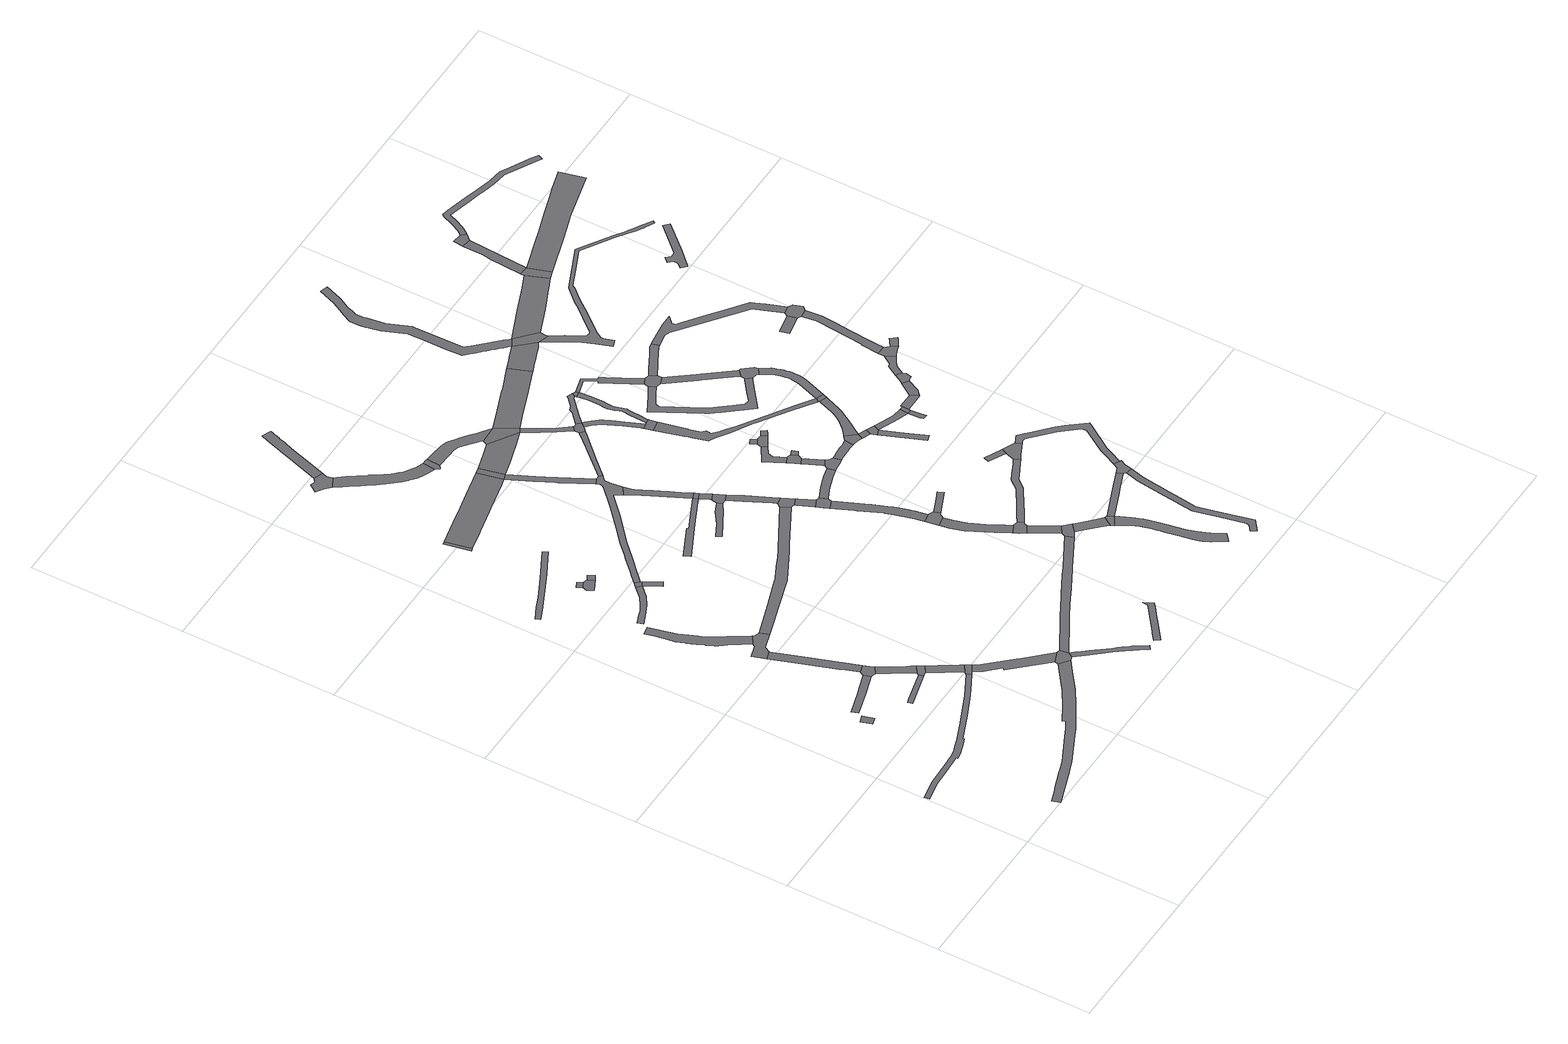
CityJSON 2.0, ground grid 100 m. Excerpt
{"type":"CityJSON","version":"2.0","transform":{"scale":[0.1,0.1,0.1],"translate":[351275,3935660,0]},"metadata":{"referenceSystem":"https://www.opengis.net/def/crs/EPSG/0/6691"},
"CityObjects":{
"road1":{"type":"Road","attributes":{"RoadStructureAttribute.sectionType":"1"},"geometry":[{"type":"MultiSurface","lod":"1","boundaries":[[[0,1,2,3,4,5,6,7,8,9,10,11,12,13,14,15,16,17,18,19,20,21,22,23,24,25,26,27,28,29,30]]]}]},
"road2":{"type":"Road","attributes":{"RoadStructureAttribute.sectionType":"1"},"geometry":[{"type":"MultiSurface","lod":"1","boundaries":[[[31,32,33,34]]]}]},
"road3":{"type":"Road","attributes":{"RoadStructureAttribute.sectionType":"1"},"geometry":[{"type":"MultiSurface","lod":"1","boundaries":[[[35,36,37,38,39,40,41,42,43,44,45,46,47,48,49,50,51,52,53,54,55,56,57,58,59,60]]]}]},
"road4":{"type":"Road","attributes":{"RoadStructureAttribute.sectionType":"1"},"geometry":[{"type":"MultiSurface","lod":"1","boundaries":[[[61,62,63,64,65,66,67,68]]]}]},
"road5":{"type":"Road","attributes":{"RoadStructureAttribute.sectionType":"1"},"geometry":[{"type":"MultiSurface","lod":"1","boundaries":[[[69,70,71,72,73,74]]]}]},
"road6":{"type":"Road","attributes":{"RoadStructureAttribute.sectionType":"1"},"geometry":[{"type":"MultiSurface","lod":"1","boundaries":[[[75,76,77,78,79,80,81,82,83,84,85]]]}]},
"road7":{"type":"Road","geometry":[{"type":"MultiSurface","lod":"1","boundaries":[[[86,79,78,64,63,87,88]]]}]},
"road8":{"type":"Road","attributes":{"RoadStructureAttribute.sectionType":"1"},"geometry":[{"type":"MultiSurface","lod":"1","boundaries":[[[89,90,91,92,93,94,95,96,97,98,99,100,101,102,103,104,105,106,107,108,109,110,111,112,113,114,115,116,117,118,119,120,121,122,123,124]]]}]},
"road9":{"type":"Road","attributes":{"RoadStructureAttribute.sectionType":"1"},"geometry":[{"type":"MultiSurface","lod":"1","boundaries":[[[87,125,126,127,128,129,130,131,88]]]}]},
"road10":{"type":"Road","geometry":[{"type":"MultiSurface","lod":"1","boundaries":[[[132,133,134,85,84,135,136,137,138,89,124]]]}]},
"road11":{"type":"Road","geometry":[{"type":"MultiSurface","lod":"1","boundaries":[[[139,140,129,128,74,73]]]}]},
"road12":{"type":"Road","attributes":{"RoadStructureAttribute.sectionType":"1"},"geometry":[{"type":"MultiSurface","lod":"1","boundaries":[[[141,142,143,140,139,144,145,146,147,148,149]]]}]},
"road13":{"type":"Road","geometry":[{"type":"MultiSurface","lod":"1","boundaries":[[[148,18,17,150,151,149]]]}]},
"road14":{"type":"Road","attributes":{"RoadStructureAttribute.sectionType":"1"},"geometry":[{"type":"MultiSurface","lod":"1","boundaries":[[[152,153,154,155,156,157,158,159,160,161]]]}]},
"road15":{"type":"Road","attributes":{"RoadStructureAttribute.sectionType":"1"},"geometry":[{"type":"MultiSurface","lod":"1","boundaries":[[[162,163,164,165,166,167,168,169,166,170,171,172,173,174,175,176,177]]]}]},
"road16":{"type":"Road","attributes":{"RoadStructureAttribute.sectionType":"1"},"geometry":[{"type":"MultiSurface","lod":"1","boundaries":[[[178,179,180,151,150,181,182,183,184,185,186]]]}]},
"road17":{"type":"Road","attributes":{"RoadStructureAttribute.sectionType":"1"},"geometry":[{"type":"MultiSurface","lod":"1","boundaries":[[[187,188,189,190]]]}]},
"road18":{"type":"Road","geometry":[{"type":"MultiSurface","lod":"1","boundaries":[[[191,192,193,190,189,194]]]}]},
"road19":{"type":"Road","attributes":{"RoadStructureAttribute.sectionType":"1"},"geometry":[{"type":"MultiSurface","lod":"1","boundaries":[[[195,196,197,198,193,192]]]}]},
"road20":{"type":"Road","geometry":[{"type":"MultiSurface","lod":"1","boundaries":[[[199,200,201,170,166,169]]]}]},
"road21":{"type":"Road","geometry":[{"type":"MultiSurface","lod":"1","boundaries":[[[185,60,59,202,203,204,205,186]]]}]},
"road22":{"type":"Road","geometry":[{"type":"MultiSurface","lod":"1","boundaries":[[[206,207,208,209,210]]]}]},
"road23":{"type":"Road","attributes":{"RoadStructureAttribute.sectionType":"1"},"geometry":[{"type":"MultiSurface","lod":"1","boundaries":[[[203,211,212,213,214,215,216,217,218,219,220,221,222,223,224,225,226,227,228,204]]]}]},
"road24":{"type":"Road","attributes":{"RoadStructureAttribute.sectionType":"1"},"geometry":[{"type":"MultiSurface","lod":"1","boundaries":[[[229,230,231,232,233,234,235,236,237,238,137,136,239,240,241,242,243,244,245,246,247]]]}]},
"road25":{"type":"Road","attributes":{"function":"3","RoadStructureAttribute.sectionType":"1"},"geometry":[{"type":"MultiSurface","lod":"1","boundaries":[[[248,249,250,251,252,253,254,255,256,257,258,259,260,206,210]]]}]},
"road26":{"type":"Road","geometry":[{"type":"MultiSurface","lod":"1","boundaries":[[[261,262,263,264,265,266,267,268,269,270,271,272]]]}]},
"road27":{"type":"Road","attributes":{"RoadStructureAttribute.sectionType":"1"},"geometry":[{"type":"MultiSurface","lod":"1","boundaries":[[[273,274,275,276,277,278,279,280,281,282,283,284,285,286,287,288,289,290,291,292,293,294,295,296,297,298,299,300,301,302,303,304,305,306,307,200,199]]]}]},
"road28":{"type":"Road","attributes":{"RoadStructureAttribute.sectionType":"1"},"geometry":[{"type":"MultiSurface","lod":"1","boundaries":[[[308,309,310,311,312,313,314,315,316,317,318,319,320]]]}]},
"road29":{"type":"Road","attributes":{"RoadStructureAttribute.sectionType":"1"},"geometry":[{"type":"MultiSurface","lod":"1","boundaries":[[[321,322,323,324,325,326,327,328,329,330,331,332,333,334,335,336,337,338,339,340,341,342,343,344,345,346,347,348,349,350,351,261,272]]]}]},
"road30":{"type":"Road","attributes":{"RoadStructureAttribute.sectionType":"1"},"geometry":[{"type":"MultiSurface","lod":"1","boundaries":[[[352,353,354,355,356,357,358,359,360,361,362,363,364,365,366,367,368,369,370,205,204]]]}]},
"road31":{"type":"Road","attributes":{"RoadStructureAttribute.sectionType":"1"},"geometry":[{"type":"MultiSurface","lod":"1","boundaries":[[[371,372,373,374,375,376,377,378,379]]]}]},
"road32":{"type":"Road","attributes":{"RoadStructureAttribute.sectionType":"1"},"geometry":[{"type":"MultiSurface","lod":"1","boundaries":[[[380,381,264,263,382,383,384,385,386,387,388,389,390,391,392,393,394,395]]]}]},
"road33":{"type":"Road","attributes":{"RoadStructureAttribute.sectionType":"1"},"geometry":[{"type":"MultiSurface","lod":"1","boundaries":[[[396,397,398,399,400,401,402,403,404]]]}]},
"road34":{"type":"Road","geometry":[{"type":"MultiSurface","lod":"1","boundaries":[[[405,406,407,336,335,408]]]}]},
"road35":{"type":"Road","geometry":[{"type":"MultiSurface","lod":"1","boundaries":[[[253,409,410,254]]]}]},
"road36":{"type":"Road","attributes":{"RoadStructureAttribute.sectionType":"1"},"geometry":[{"type":"MultiSurface","lod":"1","boundaries":[[[253,411,412,413,414,415,292,291,416,417,418,419,409]]]}]},
"road37":{"type":"Road","geometry":[{"type":"MultiSurface","lod":"1","boundaries":[[[420,421,422,423,424,425,426,427,285,284,428,429,430,431,371]]]}]},
"road38":{"type":"Road","geometry":[{"type":"MultiSurface","lod":"1","boundaries":[[[379,432,433,420,371]]]}]},
"road39":{"type":"Road","attributes":{"RoadStructureAttribute.sectionType":"1"},"geometry":[{"type":"MultiSurface","lod":"1","boundaries":[[[379,434,435,436,437,432]]]}]},
"road40":{"type":"Road","geometry":[{"type":"MultiSurface","lod":"1","boundaries":[[[403,438,439,440,436,435,404]]]}]},
"road41":{"type":"Road","attributes":{"RoadStructureAttribute.sectionType":"1"},"geometry":[{"type":"MultiSurface","lod":"1","boundaries":[[[441,442,439,438,443,444,445,446,447]]]}]},
"road42":{"type":"Road","geometry":[{"type":"MultiSurface","lod":"1","boundaries":[[[448,447,446,449,247,246,450,451]]]}]},
"road43":{"type":"Road","attributes":{"function":"3","RoadStructureAttribute.sectionType":"1"},"geometry":[{"type":"MultiSurface","lod":"1","boundaries":[[[452,453,454,455,456,457,458,459,410,409]]]}]},
"road44":{"type":"Road","attributes":{"RoadStructureAttribute.sectionType":"1"},"geometry":[{"type":"MultiSurface","lod":"1","boundaries":[[[460,461,462,463,464,465,466,467,468,469,470,471,472,473,406,405,474,475,476,477,478,479,480,481]]]}]},
"road45":{"type":"Road","attributes":{"RoadStructureAttribute.sectionType":"1"},"geometry":[{"type":"MultiSurface","lod":"1","boundaries":[[[482,483,484,485,448,451]]]}]},
"road46":{"type":"Road","geometry":[{"type":"MultiSurface","lod":"1","boundaries":[[[483,486,487,488,489,490,491,484]]]}]},
"road47":{"type":"Road","attributes":{"RoadStructureAttribute.sectionType":"1"},"geometry":[{"type":"MultiSurface","lod":"1","boundaries":[[[492,493,494,495,496,497,498,499,500,501,502,488,487,503,504,505,506,507,508,509,510,511]]]}]},
"road48":{"type":"Road","attributes":{"RoadStructureAttribute.sectionType":"1"},"geometry":[{"type":"MultiSurface","lod":"1","boundaries":[[[512,513,514,515,516,517,518,519,520,521,522,523,524,525]]]}]},
"road49":{"type":"Road","geometry":[{"type":"MultiSurface","lod":"1","boundaries":[[[524,526,527,528,529,511,510,530,531,525]]]}]},
"road50":{"type":"Road","geometry":[{"type":"MultiSurface","lod":"1","boundaries":[[[532,533,534,535,536,537,538,290,289]]]}]},
"road51":{"type":"Road","geometry":[{"type":"MultiSurface","lod":"1","boundaries":[[[539,518,517,540,541,542,543,544]]]}]},
"road52":{"type":"Road","geometry":[{"type":"MultiSurface","lod":"1","boundaries":[[[480,457,456,545,481]]]}]},
"road53":{"type":"Road","attributes":{"RoadStructureAttribute.sectionType":"1"},"geometry":[{"type":"MultiSurface","lod":"1","boundaries":[[[546,547,548,549,542,541]]]}]},
"road54":{"type":"Road","geometry":[{"type":"MultiSurface","lod":"1","boundaries":[[[550,547,546,364,363,551,552]]]}]},
"road55":{"type":"Road","attributes":{"RoadStructureAttribute.sectionType":"1"},"geometry":[{"type":"MultiSurface","lod":"1","boundaries":[[[553,554,555,556,557,558,491,490,559,560,561,562,563,564,565]]]}]},
"road56":{"type":"Road","attributes":{"RoadStructureAttribute.sectionType":"1"},"geometry":[{"type":"MultiSurface","lod":"1","boundaries":[[[566,567,568,569,528,527]]]}]},
"road57":{"type":"Road","attributes":{"function":"3","RoadStructureAttribute.sectionType":"1"},"geometry":[{"type":"MultiSurface","lod":"1","boundaries":[[[456,570,571,572,573,574,575,576,577,545]]]}]},
"road58":{"type":"Road","attributes":{"RoadStructureAttribute.sectionType":"1"},"geometry":[{"type":"MultiSurface","lod":"1","boundaries":[[[551,578,579,580,581,582,583,584,585,552]]]}]},
"road59":{"type":"Road","geometry":[{"type":"MultiSurface","lod":"1","boundaries":[[[586,587,588,575,574,589,590,535,534,591,592]]]}]},
"road60":{"type":"Road","geometry":[{"type":"MultiSurface","lod":"1","boundaries":[[[593,582,581,594,595]]]}]},
"road61":{"type":"Road","attributes":{"RoadStructureAttribute.sectionType":"1"},"geometry":[{"type":"MultiSurface","lod":"1","boundaries":[[[596,597,598,599,600,601,602,603,604,605,606,607,608,609,610,611,612,613,614,615,595,594,616,617,618,619,620,621,622,623,624,625,626,627,628,629,630,631,632,633,634,635]]]}]},
"road62":{"type":"Road","attributes":{"RoadStructureAttribute.sectionType":"1"},"geometry":[{"type":"MultiSurface","lod":"1","boundaries":[[[636,637,638,639,640,641,642]]]}]},
"road63":{"type":"Road","geometry":[{"type":"MultiSurface","lod":"1","boundaries":[[[643,644,645,646,647,636,642]]]}]},
"road64":{"type":"Road","attributes":{"RoadStructureAttribute.sectionType":"1"},"geometry":[{"type":"MultiSurface","lod":"1","boundaries":[[[648,649,650,651,652,645,644]]]}]},
"road65":{"type":"Road","attributes":{"RoadStructureAttribute.sectionType":"1"},"geometry":[{"type":"MultiSurface","lod":"1","boundaries":[[[592,653,654,655,656,657,658,659,660,661,662,663,664,665,666,667,668,669,670,671,672,673,674,675,676,586]]]}]},
"road66":{"type":"Road","geometry":[{"type":"MultiSurface","lod":"1","boundaries":[[[677,678,679,680,681,651,650,553,565]]]}]},
"road67":{"type":"Road","geometry":[{"type":"MultiSurface","lod":"1","boundaries":[[[682,683,647,646]]]}]},
"road68":{"type":"Road","attributes":{"RoadStructureAttribute.sectionType":"1"},"geometry":[{"type":"MultiSurface","lod":"1","boundaries":[[[684,685,686,687,688,689,690,691,692,693,694,695,696,697,539,544]]]}]},
"road69":{"type":"Road","geometry":[{"type":"MultiSurface","lod":"1","boundaries":[[[698,666,665,699,700,701,702]]]}]},
"road70":{"type":"Road","attributes":{"function":"3","RoadStructureAttribute.sectionType":"1"},"geometry":[{"type":"MultiSurface","lod":"1","boundaries":[[[703,704,705,706,707,708,709,710,711,481,545]]]}]},
"road71":{"type":"Road","geometry":[{"type":"MultiSurface","lod":"1","boundaries":[[[712,713,714,715]]]}]},
"road72":{"type":"Road","attributes":{"RoadStructureAttribute.sectionType":"1"},"geometry":[{"type":"MultiSurface","lod":"1","boundaries":[[[716,717,718,719,720,721,722,723,724,725,726,587,586]]]}]},
"road73":{"type":"Road","geometry":[{"type":"MultiSurface","lod":"1","boundaries":[[[714,640,639,727,728,715]]]}]},
"road74":{"type":"Road","attributes":{"RoadStructureAttribute.sectionType":"1"},"geometry":[{"type":"MultiSurface","lod":"1","boundaries":[[[729,730,731,732,733,680,679,734,735,736,737,738,739,740,741]]]}]},
"road75":{"type":"Road","attributes":{"RoadStructureAttribute.sectionType":"1"},"geometry":[{"type":"MultiSurface","lod":"1","boundaries":[[[742,743,744,745,746,747,748,749,750,751,752,753,754,755,756,757,758,759,760,761,762,763,764,765,766,767,768,698,702]]]}]},
"road76":{"type":"Road","attributes":{"RoadStructureAttribute.sectionType":"1"},"geometry":[{"type":"MultiSurface","lod":"1","boundaries":[[[769,770,771,772,728,727]]]}]},
"road77":{"type":"Road","attributes":{"RoadStructureAttribute.sectionType":"1"},"geometry":[{"type":"MultiSurface","lod":"1","boundaries":[[[773,774,775,776,777,778,593,595]]]}]},
"road78":{"type":"Road","geometry":[{"type":"MultiSurface","lod":"1","boundaries":[[[779,720,719,756,755,780,781]]]}]},
"road79":{"type":"Road","attributes":{"RoadStructureAttribute.sectionType":"1"},"geometry":[{"type":"MultiSurface","lod":"1","boundaries":[[[782,783,784,785,786,787,788,789,790,791,792,793,794,795,796,797,798,799,800,801,802]]]}]},
"road80":{"type":"Road","geometry":[{"type":"MultiSurface","lod":"1","boundaries":[[[741,740,803,804,805,806,807,808]]]}]},
"road81":{"type":"Road","attributes":{"RoadStructureAttribute.sectionType":"1"},"geometry":[{"type":"MultiSurface","lod":"1","boundaries":[[[809,810,811,812,813,814,815,816,817,818,819,820,821,822,700,699,823,824,825,826,827,828,829,830,831,832,833,834,835,836]]]}]},
"road82":{"type":"Road","attributes":{"RoadStructureAttribute.sectionType":"1"},"geometry":[{"type":"MultiSurface","lod":"1","boundaries":[[[806,837,838,839,840,807]]]}]},
"road83":{"type":"Road","attributes":{"RoadStructureAttribute.sectionType":"1"},"geometry":[{"type":"MultiSurface","lod":"1","boundaries":[[[841,842,843,844]]]}]},
"road84":{"type":"Road","attributes":{"RoadStructureAttribute.sectionType":"1"},"geometry":[{"type":"MultiSurface","lod":"1","boundaries":[[[780,845,846,847,848,849,850,851,852,853,854,855,856,857,858,781]]]}]},
"road85":{"type":"Road","geometry":[{"type":"MultiSurface","lod":"1","boundaries":[[[859,860,839,838,861]]]}]},
"road86":{"type":"Road","attributes":{"RoadStructureAttribute.sectionType":"1"},"geometry":[{"type":"MultiSurface","lod":"1","boundaries":[[[862,863,864,865,866,867,868,869,870,871,872,873,874,875,876,877,878,879,880,881,882,883,884,885,886,887,888,889,890,891]]]}]},
"road87":{"type":"Road","geometry":[{"type":"MultiSurface","lod":"1","boundaries":[[[843,691,690,892,893,894,844]]]}]},
"road88":{"type":"Road","attributes":{"RoadStructureAttribute.sectionType":"1"},"geometry":[{"type":"MultiSurface","lod":"1","boundaries":[[[895,896,897,898,899,900,901,902,903,904,905,906,907,908,909,910,808,807]]]}]},
"road89":{"type":"Road","geometry":[{"type":"MultiSurface","lod":"1","boundaries":[[[911,912,913,914,915,916,776,775,782,802]]]}]},
"road90":{"type":"Road","attributes":{"RoadStructureAttribute.sectionType":"1"},"geometry":[{"type":"MultiSurface","lod":"1","boundaries":[[[917,918,919,920,921,860,859,861,922,923,924,925,859,926,927,928,929]]]}]},
"road91":{"type":"Road","geometry":[{"type":"MultiSurface","lod":"1","boundaries":[[[930,931,853,852,878,877,932,933]]]}]},
"road92":{"type":"Road","attributes":{"function":"3","RoadStructureAttribute.sectionType":"7"},"geometry":[{"type":"MultiSurface","lod":"1","boundaries":[[[934,935,936,937,938,939,940,941,942,708,707,943,944,945,946,947,948,949,950]]]}]},
"road93":{"type":"Road","attributes":{"RoadStructureAttribute.sectionType":"1"},"geometry":[{"type":"MultiSurface","lod":"1","boundaries":[[[951,952,953,933,932,954,955,956,957,958]]]}]},
"road94":{"type":"Road","geometry":[{"type":"MultiSurface","lod":"1","boundaries":[[[835,901,900,959,836]]]}]},
"road95":{"type":"Road","attributes":{"RoadStructureAttribute.sectionType":"1"},"geometry":[{"type":"MultiSurface","lod":"1","boundaries":[[[929,960,961,962,963,964]]]}]},
"road96":{"type":"Road","attributes":{"RoadStructureAttribute.sectionType":"1"},"geometry":[{"type":"MultiSurface","lod":"1","boundaries":[[[965,966,967,968,969,970,971,972,973,894,893,974,975,976,977,978,979,980,981,982,915,914]]]}]},
"road97":{"type":"Road","geometry":[{"type":"MultiSurface","lod":"1","boundaries":[[[983,984,985,986,917,929,964]]]}]},
"road98":{"type":"Road","attributes":{"RoadStructureAttribute.sectionType":"1"},"geometry":[{"type":"MultiSurface","lod":"1","boundaries":[[[987,988,989,990,991,992,993,994,995,996,997,998,999,1000,1001,1002,1003,1004,1005,1006,1007,1008,1009,1010,1011,1012,1013,1014,1015,1016,1017,1018,1019,1020,1021,1022,1023,1024,1025,1026,1027,1028,1029,1030,1031,950]]]}]},
"road99":{"type":"Road","geometry":[{"type":"MultiSurface","lod":"1","boundaries":[[[949,1032,1033,1034,987,950]]]}]},
"road100":{"type":"Road","attributes":{"RoadStructureAttribute.sectionType":"7"},"geometry":[{"type":"MultiSurface","lod":"1","boundaries":[[[1035,1036,1037,1038,1039,1040,1041,1042,931,930,1043,1044,1045,1046,1047,1048,1049]]]}]},
"road101":{"type":"Road","attributes":{"RoadStructureAttribute.sectionType":"1"},"geometry":[{"type":"MultiSurface","lod":"1","boundaries":[[[959,1050,1051,1052,1053,1054,1055,1056,1057,1058,1059,1060,1061,1062,1063,1064,1065,1066,1067,1068,1069,1070,1071,1072,1073,1074,1075,1076,1077,1078,1079,1080,836]]]}]},
"road102":{"type":"Road","geometry":[{"type":"MultiSurface","lod":"1","boundaries":[[[957,1081,862,891,1082,1066,1065,1083,1084,958]]]}]},
"road103":{"type":"Road","attributes":{"RoadStructureAttribute.sectionType":"7"},"geometry":[{"type":"MultiSurface","lod":"1","boundaries":[[[1085,985,984,1086,1087,1088,1089]]]}]},
"road104":{"type":"Road","attributes":{"RoadStructureAttribute.sectionType":"1"},"geometry":[{"type":"MultiSurface","lod":"1","boundaries":[[[1090,1091,1092,1085,1089]]]}]},
"road105":{"type":"Road","geometry":[{"type":"MultiSurface","lod":"1","boundaries":[[[1093,1094,1092,1091,1095,1096,1097,1098,1099]]]}]},
"road106":{"type":"Road","attributes":{"function":"3","RoadStructureAttribute.sectionType":"1"},"geometry":[{"type":"MultiSurface","lod":"1","boundaries":[[[1100,1101,1102,1103,1104,1105,1106,1107,1108,1109,987,1034]]]}]},
"road107":{"type":"Road","attributes":{"RoadStructureAttribute.sectionType":"1"},"geometry":[{"type":"MultiSurface","lod":"1","boundaries":[[[1098,1110,1111,1112,1113,1114,1115,1093,1099]]]}]},
"road108":{"type":"Road","attributes":{"RoadStructureAttribute.sectionType":"1"},"geometry":[{"type":"MultiSurface","lod":"1","boundaries":[[[1116,1117,1118,1119,1120,1121,1122,1123,1124,1125,1126,1127,1128,1129,1130,1131,1132,1133,1134,1135,1035,1049]]]}]},
"road109":{"type":"Road","geometry":[{"type":"MultiSurface","lod":"1","boundaries":[[[1112,1136,1137,1138,1139,1140,1141,1142,1113]]]}]},
"road110":{"type":"Road","attributes":{"RoadStructureAttribute.sectionType":"1"},"geometry":[{"type":"MultiSurface","lod":"1","boundaries":[[[1143,1144,1145,1146]]]}]},
"road111":{"type":"Road","attributes":{"RoadStructureAttribute.sectionType":"1"},"geometry":[{"type":"MultiSurface","lod":"1","boundaries":[[[1147,1148,1140,1139,1149,1150,1151]]]}]},
"road112":{"type":"Road","attributes":{"RoadStructureAttribute.sectionType":"1"},"geometry":[{"type":"MultiSurface","lod":"1","boundaries":[[[1152,1153,1154,1155,1156,1157,1158,1159,1160,1161,1162,1163,1164,1165,1166,1142,1141]]]}]},
"road113":{"type":"Road","geometry":[{"type":"MultiSurface","lod":"1","boundaries":[[[949,1167,1168,1169,1170,1171,1172,1173,1174,1175,1176,1177,1178,1179,1180,1181,1182,1183,1184,1185,1186,1187,1188,1189,1190,1191,1192,1193,1194,1195,1196,1197,1198,1199,1200,1201,1202,1203,1204,1205,1206,1207,1208,1209,1210,1211,1212,1213,1214,1032]]]}]},
"road114":{"type":"Road","geometry":[{"type":"MultiSurface","lod":"1","boundaries":[[[1215,1105,1104,1216,1217]]]}]},
"road115":{"type":"Road","geometry":[{"type":"MultiSurface","lod":"1","boundaries":[[[1145,1160,1159,1218,1219,1220,1221,1123,1122,1146]]]}]},
"road116":{"type":"Road","attributes":{"RoadStructureAttribute.sectionType":"1"},"geometry":[{"type":"MultiSurface","lod":"1","boundaries":[[[1222,1223,1224,1225,1215,1217,1226,1227,1228,1229]]]}]},
"road117":{"type":"Road","geometry":[{"type":"MultiSurface","lod":"1","boundaries":[[[1228,1230,1231,1232,1233,1229]]]}]},
"road118":{"type":"Road","attributes":{"RoadStructureAttribute.sectionType":"1"},"geometry":[{"type":"MultiSurface","lod":"1","boundaries":[[[1234,1235,1236,1237,1238,1239,1240,1241,1242,1243,1244,1245]]]}]},
"road119":{"type":"Road","attributes":{"function":"3","RoadStructureAttribute.sectionType":"1"},"geometry":[{"type":"MultiSurface","lod":"1","boundaries":[[[1246,1247,1248,1249,1250,1251,1217,1216,1252,1253,1254,1255,1256,1257]]]}]},
"road120":{"type":"Road","attributes":{"RoadStructureAttribute.sectionType":"1"},"geometry":[{"type":"MultiSurface","lod":"1","boundaries":[[[1231,1258,1259,1260,1261,1262,1263,1264,1265,1266,1267,1268,1269,1270,1271,1272,1273,1274,1275,1276,1277,1278,1279,1280,1281,1282,1283,1284,1285,1286,1287,1288,1289,1232]]]}]}
},
"vertices":[
[15,657,0],[140,682,0],[232,686,0],[243,686,0],[357,692,0],[373,692,0],[374,684,0],[380,685,0],[426,696,0],[491,718,0],[511,724,0],[527,731,0],[525,739,0],[641,788,0],[694,811,0],[846,879,0],[933,926,0],[995,959,0],[980,988,0],[977,986,0],[830,908,0],[628,817,0],[497,762,0],[473,754,0],[414,735,0],[373,725,0],[266,719,0],[257,719,0],[242,718,0],[136,714,0],[9,689,0],
[345,1313,0],[368,1242,0],[411,1254,0],[388,1327,0],
[1186,478,0],[1148,450,0],[1042,386,0],[938,325,0],[946,307,0],[895,277,0],[834,247,0],[659,161,0],[588,135,0],[579,132,0],[449,85,0],[436,80,0],[354,50,0],[372,0,0],[422,17,0],[451,28,0],[602,80,0],[608,83,0],[681,112,0],[875,205,0],[921,228,0],[1086,325,0],[1190,390,0],[1308,478,0],[1378,530,0],[1320,578,0],
[551,1398,0],[577,1406,0],[690,1444,0],[674,1487,0],[563,1449,0],[533,1440,0],[388,1396,0],[402,1354,0],
[645,1167,0],[617,1159,0],[619,1152,0],[624,1130,0],[846,1187,0],[839,1216,0],
[583,1814,0],[648,1626,0],[654,1611,0],[687,1514,0],[739,1532,0],[700,1644,0],[635,1830,0],[581,1985,0],[568,2026,0],[562,2043,0],[509,2025,0],
[759,1475,0],[719,1435,0],[766,1464,0],
[624,2191,0],[588,2246,0],[547,2311,0],[529,2338,0],[513,2363,0],[504,2378,0],[499,2386,0],[485,2413,0],[472,2443,0],[466,2458,0],[454,2484,0],[444,2507,0],[442,2512,0],[431,2540,0],[422,2567,0],[414,2592,0],[406,2621,0],[377,2740,0],[324,2729,0],[332,2700,0],[338,2671,0],[356,2583,0],[362,2542,0],[381,2487,0],[383,2482,0],[392,2458,0],[404,2429,0],[424,2384,0],[426,2379,0],[447,2335,0],[459,2315,0],[465,2307,0],[476,2291,0],[489,2274,0],[533,2212,0],[571,2156,0],
[766,1360,0],[816,1281,0],[828,1264,0],[846,1235,0],[892,1264,0],[876,1290,0],[863,1310,0],
[559,2136,0],[481,2112,0],[498,2058,0],[582,2080,0],[684,2112,0],[666,2170,0],[631,2180,0],
[872,1194,0],[918,1223,0],
[1026,1054,0],[994,1105,0],[960,1158,0],[914,1129,0],[931,1101,0],[946,1077,0],[991,1006,0],[992,1004,0],[1039,1033,0],
[1014,969,0],[1061,999,0],
[125,3295,0],[216,3335,0],[422,3436,0],[453,3451,0],[611,3532,0],[594,3564,0],[403,3465,0],[270,3397,0],[194,3367,0],[112,3324,0],
[474,2808,0],[476,2809,0],[527,2832,0],[585,2871,0],[648,2934,0],[708,2830,0],[738,2847,0],[678,2951,0],[621,2960,0],[561,2899,0],[508,2863,0],[492,2855,0],[472,2844,0],[435,2829,0],[379,2806,0],[393,2772,0],
[1250,783,0],[1231,802,0],[1092,952,0],[1049,916,0],[1130,829,0],[1120,818,0],[1182,751,0],[1321,603,0],[1391,632,0],
[484,3271,0],[448,3253,0],[466,3218,0],[501,3237,0],
[478,3149,0],[551,3188,0],[530,3228,0],[457,3189,0],
[573,3200,0],[585,3206,0],[563,3246,0],[549,3238,0],
[672,2962,0],[648,2986,0],[629,2967,0],
[1393,537,0],[1404,539,0],[1425,572,0],[1415,626,0],
[378,4085,0],[360,4081,0],[396,3915,0],[397,3912,0],[414,3919,0],
[1456,478,0],[1559,358,0],[1599,304,0],[1600,303,0],[1628,268,0],[1673,204,0],[1677,199,0],[1685,186,0],[1713,205,0],[1655,288,0],[1639,307,0],[1626,323,0],[1620,332,0],[1604,354,0],[1582,378,0],[1502,478,0],[1458,533,0],[1449,544,0],
[1303,2421,0],[1289,2414,0],[1279,2408,0],[1208,2373,0],[1201,2370,0],[1090,2314,0],[1081,2310,0],[1076,2309,0],[898,2247,0],[881,2241,0],[768,2138,0],[903,2182,0],[1108,2248,0],[1116,2252,0],[1310,2354,0],[1335,2368,0],[1360,2382,0],[1621,2524,0],[1590,2580,0],
[540,3946,0],[556,3950,0],[716,3987,0],[743,3993,0],[937,4035,0],[981,4046,0],[946,4208,0],[892,4196,0],[868,4191,0],[770,4169,0],[622,4137,0],[617,4136,0],[538,4119,0],
[495,4890,0],[489,4930,0],[498,4960,0],[438,4979,0],[415,4961,0],[385,4970,0],[349,4921,0],[394,4888,0],[407,4878,0],[418,4868,0],[427,4858,0],[429,4855,0],
[705,2995,0],[739,3028,0],[787,3072,0],[821,3105,0],[903,3187,0],[953,3230,0],[988,3262,0],[1002,3273,0],[1064,3327,0],[1163,3420,0],[1189,3447,0],[1221,3398,0],[1274,3433,0],[1270,3484,0],[1267,3514,0],[1267,3550,0],[1295,3579,0],[1278,3595,0],[1254,3595,0],[1218,3576,0],[1227,3560,0],[1223,3535,0],[1204,3515,0],[1169,3479,0],[1164,3474,0],[1136,3448,0],[1101,3415,0],[1038,3355,0],[975,3300,0],[950,3278,0],[878,3214,0],[807,3144,0],[795,3132,0],[713,3052,0],[686,3025,0],
[1782,175,0],[1819,204,0],[1896,262,0],[1926,285,0],[1991,334,0],[2019,356,0],[1989,415,0],[1983,379,0],[1953,356,0],[1872,294,0],[1815,251,0],[1806,244,0],[1757,207,0],
[461,4809,0],[481,4781,0],[523,4724,0],[542,4697,0],[574,4651,0],[602,4615,0],[609,4607,0],[670,4538,0],[701,4510,0],[706,4505,0],[715,4495,0],[744,4474,0],[770,4458,0],[810,4442,0],[851,4427,0],[859,4509,0],[854,4510,0],[834,4517,0],[811,4527,0],[795,4536,0],[772,4550,0],[752,4563,0],[745,4569,0],[726,4588,0],[707,4607,0],[696,4618,0],[670,4653,0],[645,4689,0],[621,4724,0],[617,4729,0],[544,4832,0],
[1446,584,0],[1613,681,0],[1663,709,0],[1670,714,0],[1684,721,0],[1816,792,0],[1826,797,0],[1942,859,0],[2008,895,0],[2025,904,0],[2120,954,0],[2238,1017,0],[2220,1068,0],[2001,950,0],[1942,919,0],[1812,849,0],[1791,838,0],[1647,760,0],[1643,758,0],
[1397,3044,0],[1318,3007,0],[1178,2940,0],[1173,2951,0],[976,2857,0],[995,2816,0],[1193,2911,0],[1279,2952,0],[1411,3015,0],
[565,5366,0],[558,5345,0],[554,5136,0],[554,5137,0],[581,5219,0],[584,5226,0],[595,5258,0],[600,5272,0],[612,5310,0],[615,5317,0],[626,5349,0],[629,5359,0],[631,5364,0],[632,5366,0],[638,5386,0],[580,5408,0],
[1372,2878,0],[1292,2823,0],[1206,2776,0],[1223,2745,0],[1310,2793,0],[1327,2802,0],[1392,2837,0],[1451,2877,0],[1437,2909,0],
[892,4418,0],[898,4505,0],[891,4506,0],[870,4402,0],
[1019,4060,0],[983,4216,0],
[1055,3892,0],[1058,3885,0],[1111,3780,0],[1113,3775,0],[1118,3765,0],[1149,3794,0],[1143,3804,0],[1094,3904,0],[1093,3906,0],
[1438,3064,0],[1406,3130,0],[1378,3189,0],[1354,3237,0],[1336,3276,0],[1330,3288,0],[1291,3369,0],[1289,3375,0],[1250,3353,0],[1295,3257,0],[1336,3172,0],[1376,3088,0],
[1452,3035,0],[1441,3056,0],
[1442,2953,0],[1446,2945,0],[1486,2966,0],[1482,2974,0],
[1481,2876,0],[1521,2897,0],[1502,2935,0],
[1652,2627,0],[1568,2803,0],[1527,2784,0],[1602,2633,0],[1610,2611,0],[1611,2608,0],[1657,2617,0],
[1693,2541,0],[1601,2595,0],[1632,2525,0],[1647,2520,0],
[1060,4071,0],[1121,4087,0],[1180,4105,0],[1258,4129,0],[1352,4160,0],[1175,4274,0],[1102,4252,0],[1037,4232,0],
[1251,4346,0],[1222,4369,0],[1189,4394,0],[1141,4432,0],[1120,4447,0],[1103,4460,0],[1085,4471,0],[1069,4479,0],[1048,4486,0],[1026,4491,0],[1019,4492,0],[986,4495,0],[987,4498,0],[943,4502,0],[990,4413,0],[1032,4411,0],[1051,4407,0],[1069,4400,0],[1095,4381,0],[1184,4310,0],[1190,4305,0],[1301,4308,0],
[1654,2503,0],[1695,2409,0],[1746,2431,0],[1700,2527,0],
[1715,2363,0],[1729,2332,0],[1784,2356,0],[1785,2363,0],[1788,2379,0],[1769,2426,0],
[1968,1840,0],[1956,1904,0],[1954,1910,0],[1946,1944,0],[1931,1993,0],[1926,2010,0],[1921,2026,0],[1908,2060,0],[1893,2099,0],[1874,2144,0],[1870,2152,0],[1786,2200,0],[1791,2188,0],[1853,2046,0],[1855,2040,0],[1870,1986,0],[1901,1870,0],[1906,1849,0],[1913,1813,0],[1973,1824,0],
[1941,1660,0],[1951,1627,0],[1964,1580,0],[2040,1426,0],[2048,1410,0],[2089,1334,0],[2144,1364,0],[2120,1408,0],[2067,1505,0],[2027,1599,0],[2008,1658,0],[2007,1664,0],[1991,1737,0],[1929,1726,0],
[2005,1766,0],[2018,1771,0],[2003,1808,0],[1996,1812,0],[1919,1781,0],[1919,1780,0],
[1393,3681,0],[1538,3832,0],[1548,3843,0],[1522,3867,0],[1437,3771,0],[1423,3755,0],[1380,3707,0],
[2173,1356,0],[2106,1303,0],[2129,1265,0],[2181,1296,0],[2187,1317,0],[2194,1322,0],
[1380,4178,0],
[2230,1096,0],[2279,1127,0],[2232,1208,0],[2229,1213,0],
[2290,1116,0],[2277,1038,0],[2322,1081,0],
[1996,2507,0],[1961,2499,0],[1931,2491,0],[1903,2481,0],[1862,2467,0],[1847,2461,0],[1829,2398,0],[1867,2415,0],[1908,2430,0],[1949,2444,0],[1960,2446,0],[1989,2454,0],[2006,2457,0],
[2086,1800,0],[2169,1835,0],[2154,1872,0],[2078,1839,0],
[1396,4091,0],[1412,4064,0],[1413,4062,0],[1465,3982,0],[1519,3900,0],[1549,3924,0],[1499,3987,0],[1415,4122,0],
[2305,1011,0],[2364,954,0],[2398,918,0],[2422,888,0],[2462,946,0],[2445,962,0],[2401,1002,0],[2350,1053,0],
[1599,3896,0],[1573,3921,0],[1556,3915,0],[1520,3891,0],[1522,3871,0],[1569,3864,0],[1575,3870,0],
[2482,942,0],[2435,868,0],[2497,905,0],
[2706,283,0],[2682,324,0],[2674,342,0],[2651,394,0],[2641,416,0],[2633,439,0],[2623,473,0],[2615,506,0],[2604,561,0],[2594,617,0],[2590,641,0],[2587,653,0],[2580,688,0],[2573,716,0],[2563,753,0],[2555,780,0],[2549,796,0],[2540,822,0],[2528,850,0],[2511,881,0],[2447,850,0],[2450,846,0],[2466,818,0],[2482,787,0],[2495,760,0],[2504,737,0],[2513,708,0],[2521,679,0],[2530,632,0],[2531,629,0],[2536,590,0],[2550,515,0],[2567,427,0],[2576,387,0],[2578,382,0],[2581,369,0],[2592,349,0],[2605,326,0],[2632,284,0],[2659,242,0],
[1954,2750,0],[1917,2826,0],[1930,2858,0],[1973,2886,0],[1953,2918,0],[1852,2857,0],[1914,2731,0],
[1936,2684,0],[1950,2656,0],[1990,2675,0],[2000,2703,0],[1983,2742,0],
[1953,2648,0],[2005,2539,0],[2010,2532,0],[2048,2554,0],[2046,2558,0],
[1583,3862,0],[1589,3857,0],[1616,3830,0],[1629,3815,0],[1639,3801,0],[1649,3786,0],[1660,3762,0],[1679,3723,0],[1682,3716,0],[1697,3679,0],[1735,3584,0],[1738,3572,0],[1739,3570,0],[1775,3579,0],[1730,3692,0],[1711,3737,0],[1698,3764,0],[1692,3778,0],[1679,3802,0],[1669,3820,0],[1656,3837,0],[1642,3854,0],[1641,3854,0],[1613,3882,0],
[2030,2462,0],[2073,2468,0],[2097,2471,0],[2087,2521,0],[2059,2536,0],
[2030,2718,0],[2017,2755,0],
[2279,1373,0],[2304,1388,0],[2432,1468,0],[2478,1526,0],[2506,1540,0],[2587,1581,0],[2618,1597,0],[2600,1633,0],[2567,1616,0],[2489,1577,0],[2450,1558,0],[2404,1499,0],[2283,1424,0],[2221,1386,0],
[1785,3578,0],[1754,3516,0],[1825,3531,0],[1815,3578,0],[1814,3583,0],
[1473,4215,0],[1491,4222,0],[1642,4278,0],[1713,4307,0],[1812,4347,0],[1757,4486,0],[1604,4424,0],[1587,4418,0],[1438,4362,0],
[1971,3003,0],[1940,2986,0],[1960,2950,0],[1993,2969,0],
[1606,3903,0],[1637,3935,0],[1744,4036,0],[1762,4039,0],[1772,4062,0],[1764,4066,0],[1740,4076,0],[1730,4064,0],[1680,4017,0],[1652,4008,0],[1643,3985,0],
[2047,2932,0],[2026,2965,0],
[2203,2529,0],[2172,2529,0],[2161,2529,0],[2119,2525,0],[2118,2525,0],[2115,2474,0],[2146,2477,0],[2174,2478,0],[2185,2478,0],[2205,2478,0],[2233,2477,0],[2234,2477,0],[2240,2536,0],
[1813,3590,0],[1814,3596,0],[1816,3635,0],[1821,3708,0],[1822,3713,0],[1824,3731,0],[1819,3748,0],[1805,3809,0],[1803,3819,0],[1802,3824,0],[1805,3854,0],[1808,3880,0],[1807,3960,0],[1799,4032,0],[1763,4027,0],[1764,4024,0],[1767,4001,0],[1773,3951,0],[1775,3881,0],[1772,3849,0],[1770,3827,0],[1769,3823,0],[1781,3786,0],[1783,3780,0],[1784,3776,0],[1795,3741,0],[1792,3689,0],
[2063,2942,0],[2083,2955,0],[2063,2987,0],[2052,2981,0],
[2656,970,0],[2717,995,0],[2820,1036,0],[2805,1073,0],[2702,1032,0],[2650,1011,0],
[1782,4058,0],[1801,4033,0],[1795,4053,0],
[2835,1023,0],[2812,935,0],[2786,742,0],[2776,663,0],[2773,637,0],[2761,546,0],[2770,508,0],[2800,376,0],[2835,227,0],[2828,209,0],[2791,179,0],[2812,145,0],[2883,200,0],[2839,385,0],[2809,514,0],[2801,548,0],[2811,625,0],[2817,665,0],[2826,736,0],[2852,927,0],[2874,1013,0],
[2252,2475,0],[2270,2472,0],[2287,2467,0],[2303,2459,0],[2320,2495,0],[2268,2558,0],
[2338,2921,0],[2014,3131,0],[2012,3133,0],[1969,3163,0],[1946,3179,0],[1942,3182,0],[1898,3220,0],[1901,3239,0],[1903,3253,0],[1882,3274,0],[1874,3305,0],[1863,3349,0],[1862,3352,0],[1841,3454,0],[1803,3337,0],[1811,3313,0],[1817,3293,0],[1842,3200,0],[1847,3198,0],[1880,3181,0],[1959,3127,0],[1987,3111,0],[2023,3092,0],[2086,3057,0],[2110,3039,0],[2285,2922,0],[2429,2822,0],[2446,2846,0],
[2316,2453,0],[2358,2436,0],[2374,2473,0],[2331,2491,0],
[2525,1782,0],[2512,1747,0],[2617,1691,0],[2636,1729,0],
[1892,4062,0],[1935,3985,0],[1922,3979,0],[1964,3902,0],[1975,3881,0],[1977,3876,0],[2010,3816,0],[2047,3747,0],[2087,3768,0],[2022,3888,0],[1978,3969,0],[1962,4000,0],[1951,3995,0],[1898,4082,0],
[2410,2415,0],[2425,2452,0],[2373,2400,0],
[2375,3277,0],[2366,3271,0],[2292,3214,0],[2263,3192,0],[2232,3168,0],[2202,3171,0],[2156,3229,0],[2070,3334,0],[2059,3355,0],[1973,3511,0],[1934,3583,0],[1942,3611,0],[1953,3617,0],[1974,3629,0],[2006,3647,0],[2064,3678,0],[2042,3718,0],[1975,3681,0],[1919,3650,0],[1862,3619,0],[1972,3419,0],[1977,3411,0],[2022,3329,0],[2033,3308,0],[2070,3262,0],[2076,3256,0],[2208,3093,0],[2314,3175,0],[2389,3232,0],[2402,3242,0],
[2650,1613,0],[2734,1654,0],[2716,1691,0],
[2391,2604,0],[2426,2658,0],[2433,2669,0],[2442,2692,0],[2479,2789,0],[2483,2800,0],[2435,2817,0],[2432,2808,0],[2398,2716,0],[2386,2688,0],[2370,2662,0],[2363,2652,0],[2356,2642,0],[2336,2619,0],[2314,2598,0],[2292,2578,0],
[2885,1057,0],[2885,1063,0],[2903,1100,0],[2893,1103,0],[2858,1122,0],[2842,1089,0],
[2613,2391,0],[2608,2391,0],[2556,2398,0],[2519,2413,0],[2482,2429,0],[2442,2227,0],[2481,2128,0],[2518,2143,0],[2464,2279,0],[2504,2377,0],[2545,2360,0],[2562,2353,0],[2609,2335,0],
[2144,3720,0],[2116,3761,0],[2094,3672,0],[2143,3689,0],
[1920,4550,0],[1917,4549,0],[1915,4548,0],[1905,4544,0],[1872,4531,0],[1838,4518,0],[1818,4510,0],[1771,4492,0],[1768,4491,0],[1823,4351,0],[1866,4368,0],[1906,4384,0],[1931,4393,0],[1986,4415,0],[2009,4429,0],[2028,4438,0],[1922,4552,0],
[2412,3346,0],[2282,3512,0],[2267,3531,0],[2231,3496,0],[2242,3482,0],[2372,3316,0],[2379,3308,0],[2417,3340,0],
[2493,2829,0],
[2615,2257,0],[2620,2238,0],[2649,2236,0],[2644,2269,0],[2640,2336,0],
[2930,1181,0],[2950,1222,0],[3060,1391,0],[3072,1409,0],[2980,1518,0],[2943,1561,0],[2834,1662,0],[2810,1683,0],[2773,1718,0],[2754,1664,0],[2774,1661,0],[2791,1646,0],[2914,1533,0],[2945,1497,0],[3009,1421,0],[3012,1392,0],[2914,1241,0],[2892,1195,0],
[2639,2350,0],[2640,2350,0],[2640,2401,0],[2638,2389,0],
[1972,4582,0],[1955,4599,0],[1944,4617,0],[1936,4625,0],[1809,4754,0],[1776,4788,0],[1772,5107,0],[1772,5121,0],[1715,5265,0],[1696,5378,0],[1694,5395,0],[1691,5447,0],[1701,5472,0],[1719,5518,0],[1753,5580,0],[1758,5592,0],[1796,5697,0],[1747,5711,0],[1720,5635,0],[1708,5601,0],[1675,5543,0],[1654,5503,0],[1623,5447,0],[1625,5383,0],[1627,5367,0],[1650,5254,0],[1709,5111,0],[1709,5086,0],[1712,5020,0],[1713,4853,0],[1714,4781,0],[1717,4759,0],[1760,4716,0],[1764,4712,0],[1775,4700,0],[1784,4692,0],[1795,4680,0],[1801,4674,0],[1819,4657,0],[1836,4639,0],[1854,4621,0],[1871,4603,0],[1889,4585,0],[1907,4568,0],[1917,4557,0],
[2099,4415,0],[2098,4438,0],[2099,4469,0],
[2343,3876,0],[2316,3872,0],[2313,3870,0],[2306,3865,0],[2295,3859,0],[2288,3855,0],[2194,3804,0],[2186,3800,0],[2219,3761,0],[2222,3763,0],[2313,3813,0],[2332,3823,0],[2338,3826,0],[2340,3827,0],[2357,3830,0],
[2544,2971,0],[2548,2988,0],[2552,3006,0],[2555,3025,0],[2556,3052,0],[2556,3070,0],[2554,3090,0],[2553,3093,0],[2551,3106,0],[2548,3122,0],[2543,3140,0],[2536,3164,0],[2531,3175,0],[2525,3192,0],[2502,3229,0],[2487,3251,0],[2445,3224,0],[2462,3199,0],[2474,3179,0],[2483,3163,0],[2485,3157,0],[2495,3128,0],[2499,3112,0],[2499,3111,0],[2504,3083,0],[2506,3067,0],[2506,3051,0],[2505,3034,0],[2503,3015,0],[2500,3001,0],[2496,2986,0],
[2376,3278,0],[2434,3238,0],[2480,3276,0],[2431,3339,0],
[2740,2401,0],[2719,2350,0],[2763,2350,0],[2764,2351,0],[2771,2357,0],
[2800,2384,0],[2838,2464,0],[2800,2490,0],
[2837,2553,0],[2806,2499,0],[2856,2472,0],[2870,2468,0],[2882,2508,0],[2873,2532,0],[2855,2542,0],
[2275,4540,0],[2320,4558,0],[2418,4602,0],[2430,4607,0],[2504,4641,0],[2449,4781,0],[2359,4740,0],[2357,4739,0],[2219,4685,0],[2187,4672,0],
[2905,2585,0],[2936,2609,0],[2969,2627,0],[2936,2688,0],[2899,2629,0],[2879,2622,0],
[2441,3847,0],[2476,3834,0],[2537,3787,0],[2766,3612,0],[2879,3526,0],[2905,3461,0],[2944,3350,0],[2995,3360,0],[2953,3480,0],[2925,3541,0],[2916,3561,0],[2766,3675,0],[2729,3704,0],[2639,3772,0],[2574,3822,0],[2551,3839,0],[2546,3861,0],[2585,3901,0],[2512,3902,0],[2427,3891,0],
[2981,2634,0],[3027,2650,0],[3045,2656,0],[3048,2659,0],[3021,2699,0],[2993,2723,0],[2939,2727,0],
[2804,3301,0],[2818,3243,0],[2945,3268,0],[2930,3325,0],
[3061,2726,0],[3056,2722,0],[3090,2687,0],[3105,2698,0],[3073,2735,0],
[2998,2783,0],[3002,2833,0],[3003,2846,0],[3021,3029,0],[3022,3044,0],[3033,3158,0],[3025,3234,0],[3022,3260,0],[2971,3253,0],[2973,3234,0],[2983,3162,0],[2971,3039,0],[2952,2848,0],[2947,2842,0],[2946,2836,0],
[2062,4384,0],[2107,4312,0],[2144,4244,0],[2183,4150,0],[2215,4054,0],[2263,4070,0],[2240,4137,0],[2241,4145,0],[2243,4154,0],[2262,4186,0],[2298,4230,0],[2370,4318,0],[2421,4381,0],[2467,4438,0],[2502,4476,0],[2510,4485,0],[2521,4501,0],[2561,4518,0],[2639,4551,0],[2776,4615,0],[2965,4494,0],[3039,4445,0],[3073,4419,0],[3109,4397,0],[3125,4387,0],[3127,4386,0],[3187,4354,0],[3198,4371,0],[3125,4415,0],[3075,4444,0],[3066,4450,0],[3048,4461,0],[2974,4510,0],[2777,4636,0],[2493,4512,0],[2486,4505,0],[2402,4414,0],[2393,4400,0],[2391,4395,0],[2265,4249,0],[2247,4227,0],[2234,4224,0],[2226,4224,0],[2215,4226,0],[2206,4234,0],[2196,4250,0],[2189,4266,0],[2150,4337,0],
[2450,4803,0],[2553,4656,0],[2508,4800,0],
[3041,3285,0],[3042,3286,0],[3023,3344,0],[3017,3347,0],
[2472,5190,0],[2470,5071,0],[2463,5022,0],[2462,5015,0],[2520,4992,0],[2532,5183,0],[2532,5192,0],[2472,5197,0],
[2548,5211,0],[2566,5231,0],[2537,5255,0],[2478,5263,0],
[3037,4135,0],[3008,4135,0],[2980,4161,0],[2952,4132,0],[2978,4106,0],[2979,4074,0],[2953,4048,0],[2986,4016,0],[3070,4104,0],[3227,4274,0],[3228,4275,0],[3194,4305,0],
[3225,5025,0],[3142,5002,0],[3051,4973,0],[2945,4939,0],[2776,4883,0],[2747,4874,0],[2822,4740,0],[2932,4777,0],[2988,4796,0],[3230,4857,0],[3300,4875,0],[3259,5034,0],
[2593,5265,0],[2602,5282,0],[2627,5332,0],[2649,5389,0],[2664,5385,0],[2707,5374,0],[2801,5350,0],[2880,5329,0],[2886,5327,0],[2906,5322,0],[2993,5301,0],[3084,5288,0],[3302,5168,0],[3319,5199,0],[3271,5226,0],[3265,5229,0],[3153,5291,0],[3095,5323,0],[3006,5335,0],[3000,5336,0],[2895,5362,0],[2810,5384,0],[2716,5409,0],[2672,5420,0],[2668,5421,0],[2633,5429,0],[2619,5409,0],[2594,5346,0],[2563,5285,0],[2556,5276,0],[2554,5274,0],[2547,5265,0]
]}
